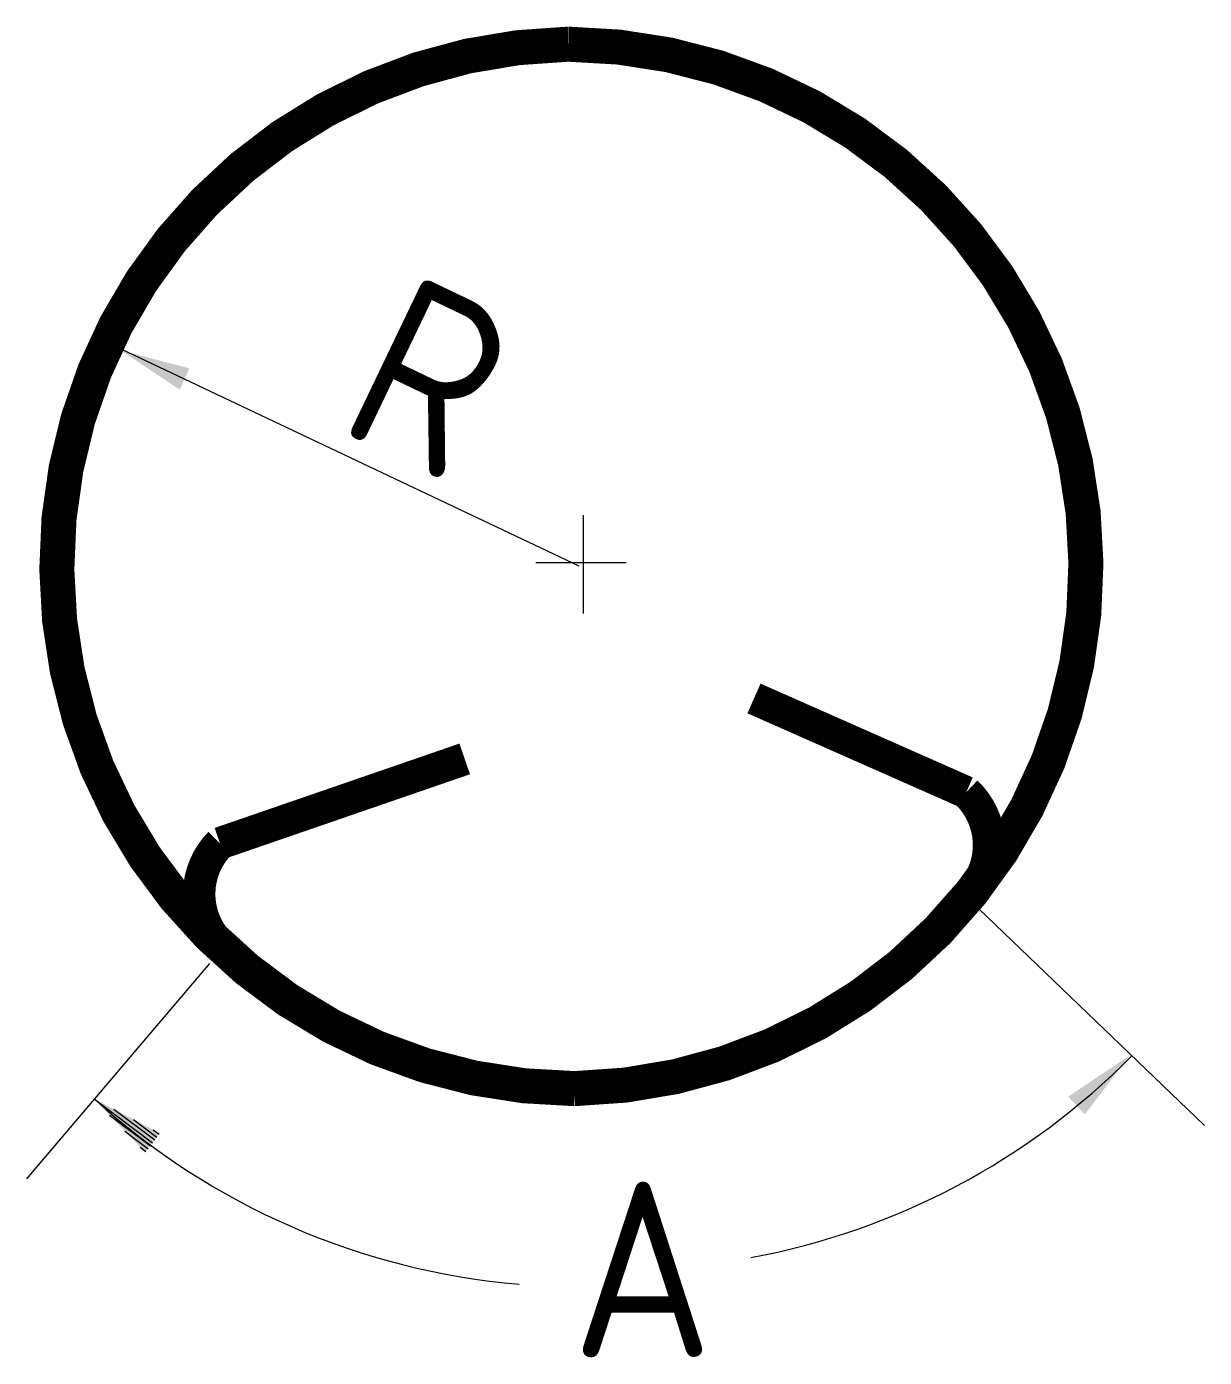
# Model space of a CAD drawing. Extents: x 10.1 to 26.9, y 1 to 20.
import ezdxf
from ezdxf.enums import TextEntityAlignment as Align

# ---------------------------------------------------------------- set-up
doc = ezdxf.new("R2010")
doc.units = 0
doc.header["$LTSCALE"] = 5000
doc.header["$MEASUREMENT"] = 0
doc.layers.get('0').update_dxf_attribs({"linetype": 'CONTINUOUS'})
doc.styles.add('ARMACAD', font='Isocp.shx')

msp = doc.modelspace()

# ---------------------------------------------------------------- linework, layer by layer
at = {"color": 7}
for p, q in [((18.02, 12.28), (11.489, 15.376)), ((18.076, 13.008), (18.076, 11.607)), ((17.404, 12.336), (18.693, 12.336)), ((23.596, 7.514), (26.934, 4.307)), ((12.75, 6.618), (10.143, 3.547)), ((11.107, 4.686), (11.938, 4.06)), ((11.325, 4.457), (11.907, 4.019)), ((11.388, 4.54), (11.969, 4.102)), ((11.668, 4.394), (12, 4.143)), ((11.543, 4.228), (11.875, 3.977)), ((11.949, 4.247), (12.032, 4.185)), ((11.761, 3.998), (11.844, 3.936))]:
    msp.add_line(p, q, dxfattribs=at)
at = {"color": 1, "const_width": 0.5}
msp.add_lwpolyline([(17.864, 19.724, 0.985287), (17.955, 4.833, 0.985287)], format="xyb", close=True, dxfattribs=at)
at = {"color": 1}
for points in [[(20.513, 10.396, 0.463, 0.463, 0), (23.539, 9.058, 0.463, 0.463, -0.426817), (23.554, 7.568, 0.463, 0.463, 0)], [(16.389, 9.534, 0.463, 0.463, 0), (12.899, 8.331, 0.463, 0.463, 0.426817), (12.942, 6.843, 0.463, 0.463, 0)]]:
    msp.add_lwpolyline(points, format="xyseb", dxfattribs=at)
at = {"color": 7}
for centre, start, end in [((18.599, 12.522), 280.4938, 315.3145), ((18.02, 12.28), 227.6867, 265.2286)]:
    msp.add_arc(centre, 10.269, start, end, dxfattribs=at)
for points in [[(12.326, 14.799), (12.462, 15.103), (11.481, 15.36)], [(25.23, 4.466), (24.992, 4.719), (25.869, 5.305)], [(11.834, 3.922), (12.042, 4.199), (11.107, 4.686)]]:
    msp.add_solid(points, dxfattribs=at)

# ---------------------------------------------------------------- texts
at = {"color": 3, "style": 'ARMACAD'}
msp.add_attdef('R', text='R', height=2.5, rotation=334.3895, dxfattribs=at).set_placement((15.892, 14.977), align=Align.MIDDLE_CENTER)
msp.add_attdef('A', text='A', height=2.5, dxfattribs=at).set_placement((18.923, 2.257), align=Align.MIDDLE_CENTER)

doc.saveas('drawing.dxf')
